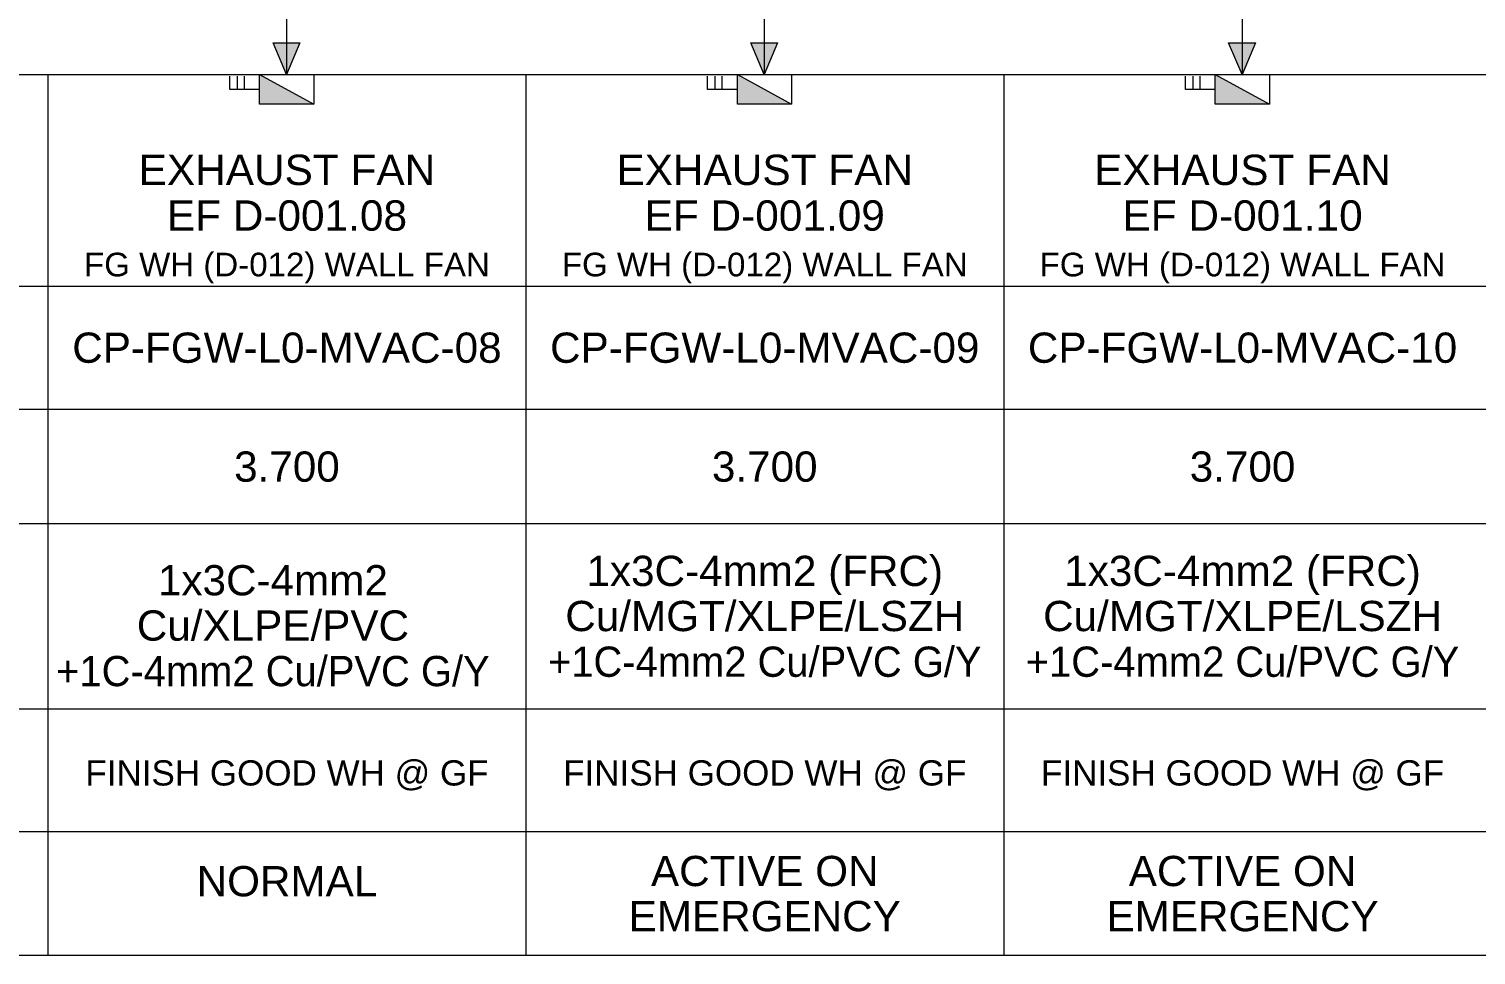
# Model space of a CAD drawing. Header units: millimetres. Extents: x -33055 to 42243, y -56860 to 24450.
# Drawn here: x 428 to 10946, y 1815 to 8545 of the extents above; entities that cross this region are included whole.
import ezdxf
from ezdxf.enums import TextEntityAlignment as Align

# ---------------------------------------------------------------- set-up
doc = ezdxf.new("R2010")
doc.units = ezdxf.units.MM
for name, color, linetype in [('A-PATT-CONC', 7, 'Continuous'), ('E-SLD', 7, 'Continuous'), ('E-TABLE', 7, 'Continuous'), ('E-TEXT', 7, 'Continuous')]:
    doc.layers.add(name, color=color, linetype=linetype)
doc.styles.add('ARIAL', font='arial.ttf')

msp = doc.modelspace()

# ---------------------------------------------------------------- hatches: boundary and pattern name
at = {"layer": 'A-PATT-CONC'}
h = msp.add_hatch(color=7, dxfattribs=at)
h.dxf.hatch_style = 1
h.paths.add_polyline_path([(2104, 8215), (2498, 7999), (2104, 7999), (2104, 8215)])
h = msp.add_hatch(color=7, dxfattribs=at)
h.dxf.hatch_style = 1
h.paths.add_polyline_path([(5577, 8215), (5971, 7999), (5577, 7999), (5577, 8215)])
h = msp.add_hatch(color=7, dxfattribs=at)
h.dxf.hatch_style = 1
h.paths.add_polyline_path([(9050, 8215), (9444, 7999), (9050, 7999), (9050, 8215)])
at = {"layer": 'E-SLD'}
h = msp.add_hatch(color=7, dxfattribs=at)
h.dxf.hatch_style = 1
h.paths.add_polyline_path([(2202, 8443), (2396, 8443), (2299, 8215), (2202, 8443)])
h = msp.add_hatch(color=7, dxfattribs=at)
h.dxf.hatch_style = 1
h.paths.add_polyline_path([(5675, 8443), (5869, 8443), (5772, 8215), (5675, 8443)])
h = msp.add_hatch(color=7, dxfattribs=at)
h.dxf.hatch_style = 1
h.paths.add_polyline_path([(9148, 8443), (9343, 8443), (9245, 8215), (9148, 8443)])

# ---------------------------------------------------------------- linework, layer by layer
at = {"color": 7, "lineweight": 0}
for p, q in [((2104, 8215), (2498, 7999)), ((5577, 8215), (5971, 7999)), ((9050, 8215), (9444, 7999)), ((1943, 8105), (1943, 8202)), ((1994, 8105), (1994, 8202)), ((5416, 8105), (5416, 8202)), ((5467, 8105), (5467, 8202)), ((8890, 8105), (8890, 8202)), ((8940, 8105), (8940, 8202))]:
    msp.add_line(p, q, dxfattribs=at)
for points in [[(2498, 8215), (2498, 7999), (2104, 7999), (2104, 8215), (2498, 8215)], [(5971, 8215), (5971, 7999), (5577, 7999), (5577, 8215), (5971, 8215)], [(9444, 8215), (9444, 7999), (9050, 7999), (9050, 8215), (9444, 8215)], [(2104, 8105), (1888, 8105), (1888, 8202)], [(5577, 8105), (5361, 8105), (5361, 8202)], [(9050, 8105), (8835, 8105), (8835, 8202)]]:
    msp.add_lwpolyline(points, dxfattribs=at)
at = {"layer": 'A-PATT-CONC', "color": 7, "lineweight": 0}
for points in [[(2104, 8215), (2498, 7999), (2104, 7999), (2104, 8215)], [(5577, 8215), (5971, 7999), (5577, 7999), (5577, 8215)], [(9050, 8215), (9444, 7999), (9050, 7999), (9050, 8215)]]:
    msp.add_lwpolyline(points, dxfattribs=at)
at = {"layer": 'E-SLD', "color": 7, "lineweight": 0}
for p, q in [((2299, 10962), (2299, 8215)), ((5772, 10962), (5772, 8215)), ((9245, 10962), (9245, 8215))]:
    msp.add_line(p, q, dxfattribs=at)
for points in [[(2299, 8215), (2202, 8443), (2396, 8443), (2299, 8215)], [(2202, 8443), (2396, 8443), (2299, 8215), (2202, 8443)], [(5772, 8215), (5675, 8443), (5869, 8443), (5772, 8215)], [(5675, 8443), (5869, 8443), (5772, 8215), (5675, 8443)], [(9245, 8215), (9148, 8443), (9343, 8443), (9245, 8215)], [(9148, 8443), (9343, 8443), (9245, 8215), (9148, 8443)]]:
    msp.add_lwpolyline(points, dxfattribs=at)
at = {"layer": 'E-TABLE', "color": 7, "lineweight": 0}
for p, q in [((-32967, 8215), (35297, 8215)), ((566, 8215), (566, 1815)), ((4039, 8215), (4039, 1815)), ((7513, 8215), (7513, 1815)), ((-32967, 6677), (35297, 6677)), ((-32967, 5781), (35297, 5781)), ((-32967, 4952), (35297, 4952)), ((-32967, 3604), (35297, 3604)), ((-32967, 2712), (35297, 2712)), ((-32967, 1815), (35297, 1815))]:
    msp.add_line(p, q, dxfattribs=at)

# ---------------------------------------------------------------- texts
at = {"layer": 'E-TEXT', "color": 7, "style": 'ARIAL'}
for s, height, p in [('EXHAUST FAN', 220.51, (2303, 7411)), ('EXHAUST FAN', 220.51, (5776, 7411)), ('EXHAUST FAN', 220.51, (9249, 7411)), ('EF D-001.08', 220.51, (2303, 7079)), ('EF D-001.09', 220.51, (5776, 7079)), ('EF D-001.10', 220.51, (9249, 7079)), ('FG WH (D-012) WALL FAN', 172.01, (2303, 6747)), ('FG WH (D-012) WALL FAN', 172.01, (5776, 6747)), ('FG WH (D-012) WALL FAN', 172.01, (9249, 6747)), ('CP-FGW-L0-MVAC-08', 219.75, (2303, 6119)), ('CP-FGW-L0-MVAC-09', 219.75, (5776, 6119)), ('CP-FGW-L0-MVAC-10', 219.75, (9249, 6119)), ('3.700', 219.7, (2303, 5255)), ('3.700', 219.7, (5776, 5255)), ('3.700', 219.7, (9249, 5255)), ('1x3C-4mm2', 219.7, (2201, 4429)), ('1x3C-4mm2 (FRC)', 219.75, (5776, 4497)), ('1x3C-4mm2 (FRC)', 219.75, (9249, 4497)), ('Cu/XLPE/PVC', 219.75, (2201, 4100)), ('Cu/MGT/XLPE/LSZH', 219.75, (5776, 4169)), ('Cu/MGT/XLPE/LSZH', 219.75, (9249, 4169)), ('ACTIVE ON', 219.7, (5776, 2316)), ('ACTIVE ON', 219.7, (9249, 2316)), ('NORMAL', 219.7, (2303, 2242)), ('EMERGENCY', 219.7, (5776, 1988)), ('EMERGENCY', 219.7, (9249, 1988))]:
    msp.add_text(s, height=height, dxfattribs=at).set_placement(p, align=Align.CENTER)
for s, height, width, p in [('+1C-4mm2 Cu/PVC G/Y', 219.75, 0.94498, (2201, 3769)), ('+1C-4mm2 Cu/PVC G/Y', 219.75, 0.94498, (5776, 3837)), ('+1C-4mm2 Cu/PVC G/Y', 219.75, 0.94498, (9249, 3837)), ('FINISH GOOD WH @ GF', 183.29, 0.994173, (2303, 3047)), ('FINISH GOOD WH @ GF', 183.29, 0.994173, (5776, 3047)), ('FINISH GOOD WH @ GF', 183.29, 0.994173, (9249, 3047))]:
    msp.add_text(s, height=height, dxfattribs=dict(at, width=width)).set_placement(p, align=Align.CENTER)

doc.saveas('drawing.dxf')
